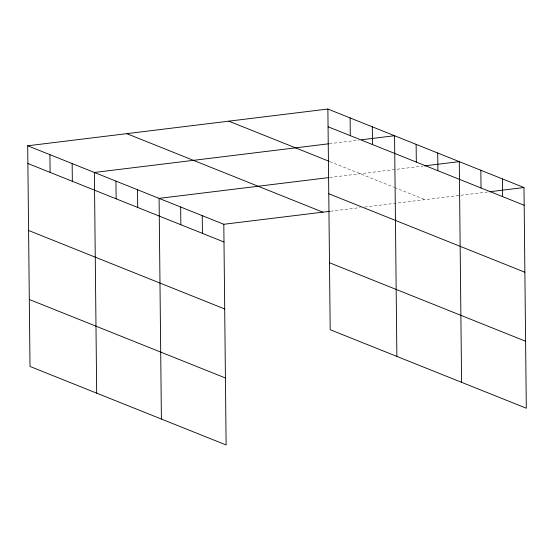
<?xml version="1.0" encoding="UTF-8"?>
<svg xmlns="http://www.w3.org/2000/svg" width="554" height="554" viewBox="0 0 554 554"><rect width="100%" height="100%" fill="white"/><g stroke="black" fill="none" stroke-linecap="round" stroke-linejoin="round"><path stroke-width="0.42" stroke-dasharray="2.77 2.08" d="M329.367 143.708L358.999 140.079M329.595 177.502L422.868 166.089M330.523 211.219L360.287 207.577M364.546 207.051L488.427 191.892M329.852 161.602L393.769 187.19M394.566 187.508L424.932 199.662"/><path stroke-width="0.83" d="M27.7 145.778L223.809 224.28L226.122 444.966L30.013 366.464L27.7 145.778L327.878 109.034L523.987 187.536L526.3 408.222L330.191 329.72L327.878 109.034M328.515 143.811L94.374 172.467L96.687 393.153M361.54 139.767L394.559 135.723L396.872 356.409M328.744 177.605L159.095 198.374L161.401 419.059M424.558 165.881L459.273 161.63L461.586 382.315M223.809 224.28L329.672 211.323M489.279 191.788L523.987 187.536M328.065 126.755L524.174 205.257M228.823 121.16L329.055 161.283M328.764 193.734L524.873 272.236M126.762 133.653L322.871 212.154M329.492 262.741L525.601 341.243M27.887 163.492L223.996 241.994M28.586 230.471L224.695 308.98M29.307 299.485L225.416 377.987M502.416 178.9L502.603 196.622M480.844 170.265L481.031 187.986M437.702 152.994L437.889 170.715M416.13 144.359L416.317 162.08M372.33 126.831L372.517 144.546M350.107 117.933L350.294 135.647M202.238 215.644L202.425 233.359M180.666 207.009L180.853 224.723M137.524 189.738L137.704 207.459M115.952 181.103L116.132 198.824M72.152 163.569L72.339 181.29M49.922 154.677L50.109 172.391"/></g></svg>
